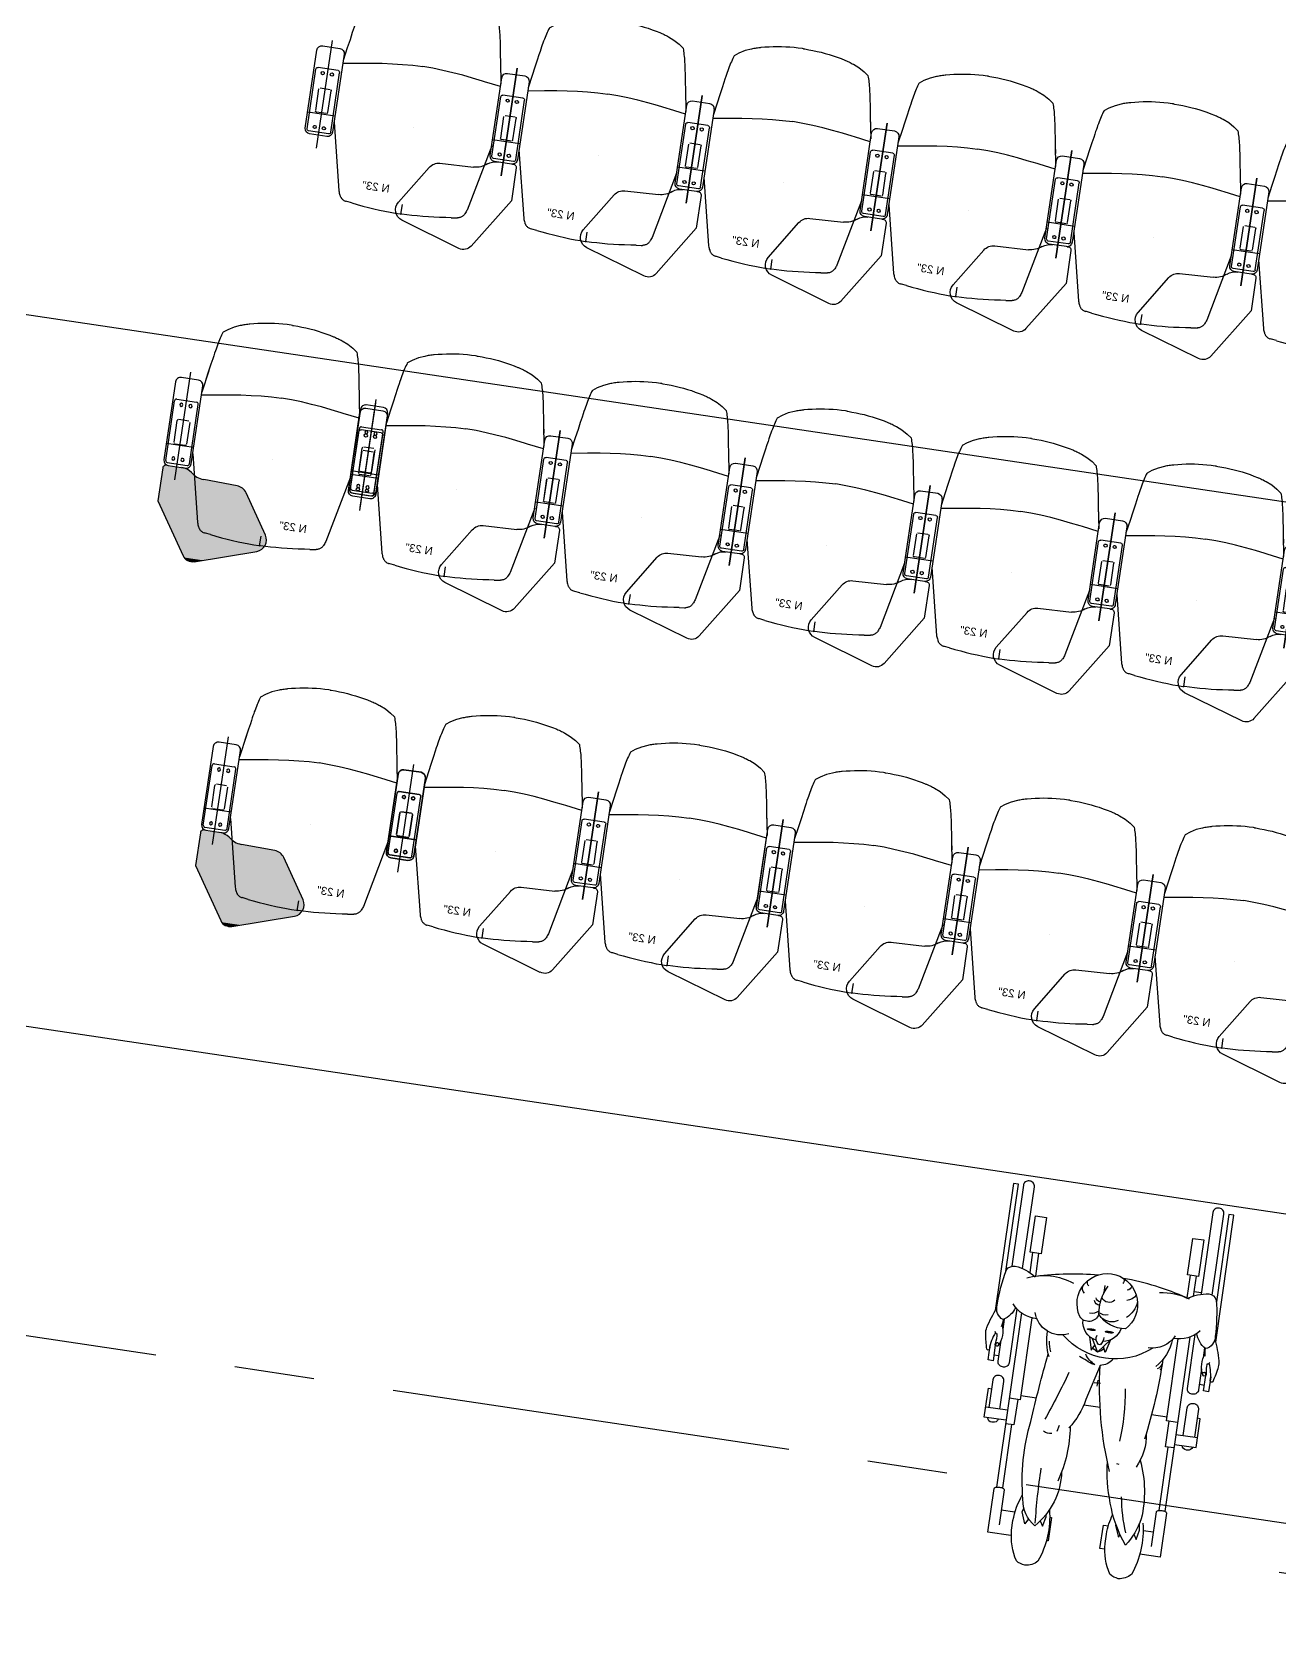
# Model space of a CAD drawing. Header units: millimetres. Extents: x 338 to 506, y 179 to 335.
# Drawn here: x 394.65 to 398.55, y 243.56 to 248.61 of the extents above; entities that cross this region are included whole.
import ezdxf

# ---------------------------------------------------------------- set-up
doc = ezdxf.new("R2010")
doc.units = ezdxf.units.MM
doc.linetypes.add('CENTER', pattern=[2, 1.25, -0.25, 0.25, -0.25])
doc.linetypes.add('DASHED2', pattern=[0.375, 0.25, -0.125])
for name, color, linetype in [('EJES_DE_COLUMNA', 255, 'DASHED2'), ('MUEBLES_FIJOS', 145, 'Continuous'), ('MUROS', 32, 'Continuous'), ('NOVA_PLUS_21__', 6, 'Continuous'), ('NOVA_PLUS_22__', 162, 'Continuous'), ('PISO', 253, 'Continuous'), ('ZAPATA', 5, 'Continuous')]:
    doc.layers.add(name, color=color, linetype=linetype)
doc.styles.get("Standard").update_dxf_attribs({"font": 'ARIALUNI.ttf'})

# ---------------------------------------------------------------- blocks, each defined once
blk = doc.blocks.new('ZAPATA')
at = {"layer": 'ZAPATA', "linetype": 'Continuous'}
for p, q in [((-31.5, 0), (31.5, 0)), ((-37.5, -194), (-37.5, -6)), ((37.5, -194), (37.5, -6)), ((-19.8, -134.2), (-19.8, -65.8)), ((15.8, -61.8), (-15.8, -61.8)), ((19.8, -65.8), (19.8, -134.2)), ((-15.8, -138.2), (15.8, -138.2)), ((-31.5, -200), (31.5, -200))]:
    blk.add_line(p, q, dxfattribs=at)
at = {"layer": 'ZAPATA', "linetype": 'Continuous', "const_width": 0.15, "flags": 128}
for points in [[(-15.8, -61.8), (-17.2, -62), (-18.2, -62.6)], [(18.2, -62.6), (17, -62), (15.8, -61.8)], [(19.2, -63.7), (19.6, -64.5), (19.8, -65.8)], [(-19.2, -136.3), (-19.7, -135.1), (-19.8, -134.2)], [(-18.2, -137.4), (-17, -138), (-15.8, -138.2)], [(19.8, -134.2), (19.6, -135.5), (19.2, -136.3)]]:
    blk.add_lwpolyline(points, dxfattribs=at)
at = {"layer": 'ZAPATA', "linetype": 'Continuous'}
for centre, radius, start, end in [((-31.5, -6), 6, 90, 180), ((31.5, -6), 6, 0, 90), ((-14.5, -15), 5, 1.1673, 358.8327), ((14.5, -15), 5, 181.1673, 178.8327), ((-15.8, -65.8), 4, 147.7923, 180), ((-15.8, -65.8), 4, 125.9209, 147.7923), ((-15.8, -134.2), 4, 212.2077, 234.0791), ((15.8, -134.2), 4, 270, 305.9209), ((15.8, -134.2), 4, 305.9209, 327.8595), ((-31.5, -194), 6, 180, 270), ((-14.5, -185), 5, 1.1673, 358.8327), ((14.5, -185), 5, 181.1673, 178.8327), ((31.5, -194), 6, 270, 0)]:
    blk.add_arc(centre, radius, start, end, dxfattribs=at)
blk = doc.blocks.new('BRAZO_FORMALITE')
at = {"layer": 'NOVA_PLUS_21__', "color": 0}
for p, q in [((0.027, 0.2109), (-0.027, 0.2109)), ((0, 0.2318), (0, -0.1085)), ((-0.0431, 0.1948), (-0.0431, -0.0515)), ((0.0431, -0.0515), (0.0431, 0.1948)), ((0.0431, 0), (-0.0431, 0)), ((-0.027, -0.0675), (0.027, -0.0675))]:
    blk.add_line(p, q, dxfattribs=at)
for centre, start, end in [((-0.027, 0.1948), 90, 180), ((0.027, 0.1948), 0, 90), ((-0.027, -0.0515), 180, 270), ((0.027, -0.0515), 270, 0)]:
    blk.add_arc(centre, 0.016, start, end, dxfattribs=at)
at = {"xscale": 0.0009999999310821, "yscale": 0.0009999999310821, "zscale": 0.0009999999310821}
blk.add_blockref('ZAPATA', (0, 0.1415), dxfattribs=at)
blk = doc.blocks.new('BRAZO_CON_MESA')
at = {"layer": 'NOVA_PLUS_21__', "color": 0}
for p, q in [((0.027, 0.2109), (-0.027, 0.2109)), ((0, -0.1085), (0, 0.2318)), ((-0.0431, 0.1948), (-0.0431, -0.0515)), ((0.0431, -0.0515), (0.0431, 0.1948)), ((0.0431, 0), (-0.0431, 0)), ((-0.027, -0.0675), (0.027, -0.0675))]:
    blk.add_line(p, q, dxfattribs=at)
at = {"layer": 'NOVA_PLUS_21__', "color": 254}
for p, q in [((-0.0431, -0.0775), (-0.0431, -0.1812)), ((0.1949, -0.0983), (0.0891, -0.0946)), ((0.3054, -0.2379), (0.2263, -0.116)), ((-0.0431, -0.1812), (0.0603, -0.3396)), ((0.097, -0.3526), (0.2863, -0.2918))]:
    blk.add_line(p, q, dxfattribs=at)
at = {"layer": 'NOVA_PLUS_21__', "color": 0}
for centre, start, end in [((-0.027, 0.1948), 90, 180), ((0.027, 0.1948), 0, 90), ((-0.027, -0.0515), 180, 270), ((0.027, -0.0515), 270, 0)]:
    blk.add_arc(centre, 0.016, start, end, dxfattribs=at)
at = {"layer": 'NOVA_PLUS_21__', "color": 254}
for centre, radius, start, end in [((-0.0322, -0.0779), 0.0109, 75.3445, 178.2176), ((0.0156, -0.1206), 0.0531, 52.718, 90), ((0.0916, -0.0273), 0.0673, 229.3525, 267.8373), ((0.1935, -0.1373), 0.0391, 33, 88), ((0.2752, -0.2575), 0.036, 288, 33), ((0.0871, -0.3221), 0.032, 213, 288)]:
    blk.add_arc(centre, radius, start, end, dxfattribs=at)
at = {"xscale": 0.0009999999310821, "yscale": 0.0009999999310821, "zscale": 0.0009999999310821}
blk.add_blockref('ZAPATA', (0, 0.1415), dxfattribs=at)
blk = doc.blocks.new('*U15')
at = {"layer": 'NOVA_PLUS_22__', "color": 1}
blk.add_text('N 23"', height=0.025, dxfattribs=at).set_placement((0.0468, 0.0602))
blk = doc.blocks.new('SILLA_NOVA_CON_MESA_23')
at = {"layer": 'NOVA_PLUS_22__', "color": 1}
for p, q in [((-0.1796, 0.6635), (-0.1976, 0.6529)), ((-0.161, 0.6711), (-0.1796, 0.6635)), ((-0.1575, 0.6724), (-0.161, 0.6711)), ((-0.1539, 0.6737), (-0.1575, 0.6724)), ((-0.1502, 0.6749), (-0.1539, 0.6737)), ((-0.1511, 0.6727), (-0.151, 0.6727)), ((-0.1464, 0.6761), (-0.1502, 0.6749)), ((-0.1425, 0.6772), (-0.1464, 0.6761)), ((-0.1385, 0.6783), (-0.1425, 0.6772)), ((-0.1346, 0.6794), (-0.1385, 0.6783)), ((-0.1325, 0.6799), (-0.1346, 0.6794)), ((-0.1203, 0.6828), (-0.1324, 0.6799)), ((-0.1075, 0.6854), (-0.1203, 0.6828)), ((-0.0947, 0.6878), (-0.1075, 0.6854)), ((-0.0818, 0.6899), (-0.0947, 0.6878)), ((-0.0689, 0.6917), (-0.0818, 0.6899)), ((-0.0559, 0.6932), (-0.0689, 0.6917)), ((-0.0429, 0.6943), (-0.0559, 0.6932)), ((-0.0299, 0.6952), (-0.0429, 0.6943)), ((-0.0168, 0.6957), (-0.0299, 0.6952)), ((-0.0038, 0.696), (-0.0168, 0.6957)), ((0, 0.696), (-0.0038, 0.696)), ((0, 0.696), (0.0038, 0.696)), ((0.0038, 0.696), (0.0168, 0.6957)), ((0.0168, 0.6957), (0.0299, 0.6952)), ((0.0299, 0.6952), (0.0429, 0.6943)), ((0.0429, 0.6943), (0.0559, 0.6932)), ((0.0559, 0.6932), (0.0689, 0.6917)), ((0.0689, 0.6917), (0.0818, 0.6899)), ((0.0818, 0.6899), (0.0947, 0.6878)), ((0.0947, 0.6878), (0.1075, 0.6854)), ((0.1075, 0.6854), (0.1203, 0.6828)), ((0.1203, 0.6828), (0.1324, 0.6799)), ((0.1325, 0.6799), (0.1346, 0.6794)), ((0.1346, 0.6794), (0.1385, 0.6783)), ((0.1385, 0.6783), (0.1425, 0.6772)), ((0.1425, 0.6772), (0.1464, 0.6761)), ((0.1464, 0.6761), (0.1502, 0.6749)), ((0.1502, 0.6749), (0.1539, 0.6737)), ((0.1539, 0.6737), (0.1575, 0.6724)), ((0.1575, 0.6724), (0.161, 0.6711)), ((0.161, 0.6711), (0.1796, 0.6635)), ((0.1796, 0.6635), (0.1976, 0.6529)), ((-0.2214, 0.606), (-0.2227, 0.5999)), ((-0.2201, 0.6119), (-0.2214, 0.606)), ((-0.2187, 0.6175), (-0.2201, 0.6119)), ((-0.2173, 0.6229), (-0.2187, 0.6175)), ((-0.2159, 0.628), (-0.2173, 0.6229)), ((-0.2145, 0.633), (-0.2159, 0.628)), ((-0.213, 0.6377), (-0.2145, 0.633)), ((-0.2116, 0.6419), (-0.213, 0.6377)), ((-0.2113, 0.6426), (-0.2116, 0.6419)), ((-0.1976, 0.6529), (-0.2113, 0.6426)), ((0.1976, 0.6529), (0.2113, 0.6426)), ((0.2113, 0.6426), (0.2116, 0.6419)), ((0.2116, 0.6419), (0.213, 0.6377)), ((0.213, 0.6377), (0.2145, 0.633)), ((0.2145, 0.633), (0.2159, 0.628)), ((0.2159, 0.628), (0.2173, 0.6229)), ((0.2173, 0.6229), (0.2187, 0.6175)), ((0.2187, 0.6175), (0.2201, 0.6119)), ((0.2201, 0.6119), (0.2214, 0.606)), ((0.2214, 0.606), (0.2227, 0.5999)), ((-0.2309, 0.5555), (-0.2338, 0.5383)), ((-0.2291, 0.566), (-0.2309, 0.5555)), ((-0.2277, 0.5743), (-0.2291, 0.566)), ((-0.2264, 0.5814), (-0.2277, 0.5743)), ((-0.2252, 0.5877), (-0.2264, 0.5814)), ((-0.224, 0.5935), (-0.2252, 0.5877)), ((-0.2227, 0.5999), (-0.224, 0.5935)), ((0.2227, 0.5999), (0.224, 0.5935)), ((0.224, 0.5935), (0.2252, 0.5877)), ((0.2252, 0.5877), (0.2264, 0.5814)), ((0.2264, 0.5814), (0.2277, 0.5743)), ((0.2277, 0.5743), (0.2291, 0.566)), ((0.2291, 0.566), (0.2309, 0.5555)), ((0.2309, 0.5555), (0.2338, 0.5383)), ((-0.2375, 0.5169), (-0.249, 0.4481)), ((-0.2377, 0.5154), (-0.2422, 0.4885)), ((-0.2338, 0.5383), (-0.2377, 0.5154)), ((0.2338, 0.5383), (0.2377, 0.5154)), ((0.2377, 0.5154), (0.2422, 0.4885)), ((-0.1589, 0.4531), (-0.1272, 0.4572)), ((-0.1272, 0.4572), (-0.0955, 0.4607)), ((-0.0955, 0.4607), (-0.0637, 0.4634)), ((-0.0637, 0.4634), (-0.0319, 0.4652)), ((-0.0319, 0.4652), (0, 0.4658)), ((0.0319, 0.4652), (0, 0.4658)), ((0.0637, 0.4634), (0.0319, 0.4652)), ((0.0955, 0.4607), (0.0637, 0.4634)), ((0.1272, 0.4572), (0.0955, 0.4607)), ((0.1589, 0.4531), (0.1272, 0.4572)), ((0.2422, 0.4885), (0.249, 0.4481)), ((-0.2552, 0.4112), (-0.2552, 0.4112)), ((-0.249, 0.4395), (-0.1974, 0.4474)), ((-0.1974, 0.4474), (-0.1904, 0.4485)), ((-0.1904, 0.4485), (-0.1589, 0.4531)), ((0.1904, 0.4485), (0.1589, 0.4531)), ((0.1974, 0.4474), (0.1904, 0.4485)), ((0.249, 0.4395), (0.1974, 0.4474)), ((-0.249, 0.2529), (-0.2027, 0.0429)), ((0, 0.273), (0, 0.273)), ((0.249, 0.253), (0.2027, 0.0429)), ((-0.2027, 0.0429), (-0.2015, 0.0396)), ((-0.2015, 0.0396), (-0.2003, 0.0365)), ((-0.2003, 0.0365), (-0.1991, 0.0335)), ((-0.1991, 0.0335), (-0.1975, 0.0302)), ((-0.1975, 0.0302), (-0.1965, 0.0283)), ((-0.1965, 0.0283), (-0.1956, 0.0269)), ((-0.1956, 0.0269), (-0.1948, 0.0256)), ((-0.1948, 0.0256), (-0.1938, 0.0243)), ((-0.1938, 0.0243), (-0.1928, 0.023)), ((-0.1928, 0.023), (-0.1916, 0.0218)), ((-0.1916, 0.0218), (-0.1903, 0.0205)), ((-0.1903, 0.0205), (-0.1887, 0.0192)), ((-0.1887, 0.0192), (-0.1869, 0.018)), ((-0.1869, 0.018), (-0.1849, 0.0168)), ((-0.1849, 0.0168), (-0.1827, 0.0158)), ((-0.1827, 0.0158), (-0.1803, 0.015)), ((-0.1803, 0.015), (-0.1778, 0.0144)), ((-0.1778, 0.0144), (-0.1766, 0.0142)), ((-0.1731, 0.0138), (-0.1766, 0.0142)), ((-0.1766, 0.0142), (-0.1766, 0.0142)), ((-0.1569, 0.0116), (-0.1731, 0.0138)), ((-0.1569, 0.0115), (-0.1402, 0.0094)), ((-0.1402, 0.0094), (-0.1212, 0.0072)), ((-0.1212, 0.0072), (-0.1034, 0.0054)), ((-0.1034, 0.0054), (-0.0864, 0.0038)), ((-0.0864, 0.0038), (-0.0683, 0.0024)), ((-0.0683, 0.0024), (-0.051, 0.0014)), ((-0.051, 0.0014), (-0.0343, 0.0006)), ((-0.0343, 0.0006), (-0.0183, 0.0002)), ((-0.0183, 0.0002), (-0.0027, 0)), ((-0.0027, 0), (0, 0)), ((0, 0), (0, 0.0301)), ((0, 0), (0, 0.0301)), ((0.0027, 0), (0, 0)), ((0.0183, 0.0002), (0.0027, 0)), ((0.0343, 0.0006), (0.0183, 0.0002)), ((0.051, 0.0014), (0.0343, 0.0006)), ((0.0683, 0.0024), (0.051, 0.0014)), ((0.0864, 0.0038), (0.0683, 0.0024)), ((0.1034, 0.0054), (0.0864, 0.0038)), ((0.1212, 0.0072), (0.1034, 0.0054)), ((0.1402, 0.0094), (0.1212, 0.0072)), ((0.1569, 0.0115), (0.1402, 0.0094)), ((0.1569, 0.0116), (0.1731, 0.0138)), ((0.1731, 0.0138), (0.1766, 0.0142)), ((0.1778, 0.0144), (0.1766, 0.0142)), ((0.1766, 0.0142), (0.1766, 0.0142)), ((0.1803, 0.015), (0.1778, 0.0144)), ((0.1827, 0.0158), (0.1803, 0.015)), ((0.1849, 0.0168), (0.1827, 0.0158)), ((0.1869, 0.018), (0.1849, 0.0168)), ((0.1887, 0.0192), (0.1869, 0.018)), ((0.1903, 0.0205), (0.1887, 0.0192)), ((0.1916, 0.0218), (0.1903, 0.0205)), ((0.1928, 0.023), (0.1916, 0.0218)), ((0.1938, 0.0243), (0.1928, 0.023)), ((0.1948, 0.0256), (0.1938, 0.0243)), ((0.1956, 0.0269), (0.1948, 0.0256)), ((0.1965, 0.0283), (0.1956, 0.0269)), ((0.1975, 0.0302), (0.1965, 0.0283)), ((0.1991, 0.0335), (0.1975, 0.0302)), ((0.2003, 0.0365), (0.1991, 0.0335)), ((0.2015, 0.0396), (0.2003, 0.0365)), ((0.2027, 0.0429), (0.2015, 0.0396))]:
    blk.add_line(p, q, dxfattribs=at)
for name, p in [('BRAZO_CON_MESA', (-0.2921, 0.273)), ('BRAZO_FORMALITE', (0.2921, 0.273)), ('*U15', (0, 0))]:
    blk.add_blockref(name, p)
blk = doc.blocks.new('*U17')
at = {"layer": 'NOVA_PLUS_22__', "color": 1, "linetype": 'Continuous', "extrusion": (0, 0, -1)}
for points in [[(-0.2595, 0.2027), (-0.3333, 0.2012), (-0.256, 0.2012)], [(-0.2597, 0.2027), (-0.3321, 0.2027), (-0.2595, 0.2027)], [(-0.2595, 0.2027), (-0.3321, 0.2027), (-0.3333, 0.2012)], [(-0.2649, 0.2041), (-0.3321, 0.2027), (-0.2597, 0.2027)], [(-0.2597, 0.2027), (-0.3321, 0.2027), (-0.3321, 0.2027)], [(-0.2679, 0.2048), (-0.3305, 0.2041), (-0.2649, 0.2041)], [(-0.2649, 0.2041), (-0.3305, 0.2041), (-0.3321, 0.2027)], [(-0.2711, 0.2051), (-0.3292, 0.2048), (-0.2679, 0.2048)], [(-0.2679, 0.2048), (-0.3292, 0.2048), (-0.3305, 0.2041)], [(-0.2765, 0.2055), (-0.3288, 0.2051), (-0.2711, 0.2051)], [(-0.2711, 0.2051), (-0.3288, 0.2051), (-0.3292, 0.2048)], [(-0.2765, 0.2055), (-0.3275, 0.2055), (-0.3288, 0.2051)], [(-0.321, 0.2056), (-0.3275, 0.2055), (-0.3191, 0.2055)], [(-0.3216, 0.2057), (-0.3272, 0.2056), (-0.321, 0.2056)], [(-0.321, 0.2056), (-0.3272, 0.2056), (-0.3275, 0.2055)], [(-0.3229, 0.2059), (-0.3269, 0.2057), (-0.3216, 0.2057)], [(-0.3216, 0.2057), (-0.3269, 0.2057), (-0.3272, 0.2056)], [(-0.3249, 0.206), (-0.3254, 0.2059), (-0.3229, 0.2059)], [(-0.3229, 0.2059), (-0.3254, 0.2059), (-0.3269, 0.2057)], [(-0.0658, 0.157), (-0.3352, 0.0918), (-0.0235, 0.0918)], [(-0.0705, 0.1629), (-0.3352, 0.157), (-0.0658, 0.157)], [(-0.0658, 0.157), (-0.3352, 0.157), (-0.3352, 0.0918)], [(-0.0762, 0.1677), (-0.3352, 0.1629), (-0.0705, 0.1629)], [(-0.0705, 0.1629), (-0.3352, 0.1629), (-0.3352, 0.157)], [(-0.0827, 0.1714), (-0.3352, 0.1677), (-0.0762, 0.1677)], [(-0.0762, 0.1677), (-0.3352, 0.1677), (-0.3352, 0.1629)], [(-0.0898, 0.1738), (-0.3352, 0.1714), (-0.0827, 0.1714)], [(-0.0827, 0.1714), (-0.3352, 0.1714), (-0.3352, 0.1677)], [(-0.0972, 0.1748), (-0.3352, 0.1738), (-0.0898, 0.1738)], [(-0.0898, 0.1738), (-0.3352, 0.1738), (-0.3352, 0.1714)], [(-0.203, 0.1785), (-0.3352, 0.1748), (-0.0972, 0.1748)], [(-0.0972, 0.1748), (-0.3352, 0.1748), (-0.3352, 0.1738)], [(-0.2143, 0.1798), (-0.3352, 0.1785), (-0.203, 0.1785)], [(-0.203, 0.1785), (-0.3352, 0.1785), (-0.3352, 0.1748)], [(-0.2251, 0.1831), (-0.3352, 0.1798), (-0.2143, 0.1798)], [(-0.2143, 0.1798), (-0.3352, 0.1798), (-0.3352, 0.1785)], [(-0.2352, 0.188), (-0.3352, 0.1831), (-0.2251, 0.1831)], [(-0.2251, 0.1831), (-0.3352, 0.1831), (-0.3352, 0.1798)], [(-0.2444, 0.1947), (-0.3352, 0.188), (-0.2352, 0.188)], [(-0.2352, 0.188), (-0.3352, 0.188), (-0.3352, 0.1831)], [(-0.2457, 0.1955), (-0.3352, 0.1947), (-0.2444, 0.1947)], [(-0.2444, 0.1947), (-0.3352, 0.1947), (-0.3352, 0.188)], [(-0.2488, 0.1975), (-0.3352, 0.1955), (-0.2457, 0.1955)], [(-0.2457, 0.1955), (-0.3352, 0.1955), (-0.3352, 0.1947)], [(-0.2516, 0.1993), (-0.3349, 0.1975), (-0.2488, 0.1975)], [(-0.2488, 0.1975), (-0.3349, 0.1975), (-0.3352, 0.1955)], [(-0.2519, 0.1994), (-0.3343, 0.1993), (-0.2516, 0.1993)], [(-0.2516, 0.1993), (-0.3343, 0.1993), (-0.3349, 0.1975)], [(-0.256, 0.2012), (-0.3343, 0.1994), (-0.2519, 0.1994)], [(-0.2519, 0.1994), (-0.3343, 0.1994), (-0.3343, 0.1993)], [(-0.256, 0.2012), (-0.3333, 0.2012), (-0.3343, 0.1994)], [(-0.0235, 0.0918), (-0.2982, 0.0351), (0.0133, 0.0351)], [(-0.0235, 0.0918), (-0.3352, 0.0918), (-0.2982, 0.0351)], [(0.0183, 0.023), (-0.286, 0.0164), (0.0191, 0.0164)], [(0.0191, 0.0164), (-0.2817, 0.0099), (0.0187, 0.0099)], [(0.0191, 0.0164), (-0.286, 0.0164), (-0.2817, 0.0099)], [(0.0187, 0.0099), (-0.2775, 0.0035), (0.017, 0.0035)], [(0.0187, 0.0099), (-0.2817, 0.0099), (-0.2775, 0.0035)], [(0.0164, 0.0293), (-0.2903, 0.023), (0.0183, 0.023)], [(0.0183, 0.023), (-0.2903, 0.023), (-0.286, 0.0164)], [(0.017, 0.0035), (-0.2736, -0.0025), (0.0143, -0.0025)], [(0.017, 0.0035), (-0.2775, 0.0035), (-0.2736, -0.0025)], [(0.0133, 0.0351), (-0.2944, 0.0293), (0.0164, 0.0293)], [(0.0164, 0.0293), (-0.2944, 0.0293), (-0.2903, 0.023)], [(0.0133, 0.0351), (-0.2982, 0.0351), (-0.2944, 0.0293)], [(0.0143, -0.0025), (-0.2701, -0.0079), (0.0105, -0.0079)], [(0.0143, -0.0025), (-0.2736, -0.0025), (-0.2701, -0.0079)], [(0.0105, -0.0079), (-0.2671, -0.0125), (0.0058, -0.0125)], [(0.0105, -0.0079), (-0.2701, -0.0079), (-0.2671, -0.0125)], [(0.0058, -0.0125), (-0.2647, -0.0162), (0.0003, -0.0162)], [(0.0058, -0.0125), (-0.2671, -0.0125), (-0.2647, -0.0162)], [(0.0003, -0.0162), (-0.263, -0.0188), (-0.0058, -0.0188)], [(0.0003, -0.0162), (-0.2647, -0.0162), (-0.263, -0.0188)], [(-0.0058, -0.0188), (-0.2318, -0.0667), (-0.1549, -0.0667)], [(-0.0058, -0.0188), (-0.263, -0.0188), (-0.2318, -0.0667)], [(-0.1549, -0.0667), (-0.2281, -0.0713), (-0.1693, -0.0713)], [(-0.1549, -0.0667), (-0.2318, -0.0667), (-0.2281, -0.0713)], [(-0.1693, -0.0713), (-0.2236, -0.0752), (-0.1814, -0.0752)], [(-0.1693, -0.0713), (-0.2281, -0.0713), (-0.2236, -0.0752)], [(-0.1814, -0.0752), (-0.2185, -0.0782), (-0.1907, -0.0782)], [(-0.1814, -0.0752), (-0.2236, -0.0752), (-0.2185, -0.0782)], [(-0.1907, -0.0782), (-0.2143, -0.0796), (-0.1953, -0.0796)], [(-0.1907, -0.0782), (-0.2185, -0.0782), (-0.2143, -0.0796)], [(-0.1953, -0.0796), (-0.2129, -0.0802), (-0.1976, -0.0802)], [(-0.1953, -0.0796), (-0.2143, -0.0796), (-0.2129, -0.0802)], [(-0.1976, -0.0802), (-0.2081, -0.0809), (-0.2011, -0.0809)], [(-0.1976, -0.0802), (-0.2129, -0.0802), (-0.2081, -0.0809)], [(-0.2011, -0.0809), (-0.2081, -0.0809), (-0.207, -0.0811)]]:
    blk.add_solid(points, dxfattribs=at)
blk = doc.blocks.new('*U18')
at = {"layer": 'NOVA_PLUS_22__', "color": 1}
blk.add_text('N 23"', height=0.025, dxfattribs=at).set_placement((-0.138, 0.0602))
blk = doc.blocks.new('SILLA_NOVA_CON_MESA_23_IZQ')
at = {"layer": 'NOVA_PLUS_22__', "color": 1}
for p, q in [((-0.1796, 0.6635), (-0.1976, 0.6529)), ((-0.161, 0.6711), (-0.1796, 0.6635)), ((-0.1575, 0.6724), (-0.161, 0.6711)), ((-0.1539, 0.6737), (-0.1575, 0.6724)), ((-0.1502, 0.6749), (-0.1539, 0.6737)), ((-0.1464, 0.6761), (-0.1502, 0.6749)), ((-0.1425, 0.6772), (-0.1464, 0.6761)), ((-0.1385, 0.6783), (-0.1425, 0.6772)), ((-0.1346, 0.6794), (-0.1385, 0.6783)), ((-0.1325, 0.6799), (-0.1346, 0.6794)), ((-0.1203, 0.6828), (-0.1324, 0.6799)), ((-0.1075, 0.6854), (-0.1203, 0.6828)), ((-0.0947, 0.6878), (-0.1075, 0.6854)), ((-0.0818, 0.6899), (-0.0947, 0.6878)), ((-0.0689, 0.6917), (-0.0818, 0.6899)), ((-0.0559, 0.6932), (-0.0689, 0.6917)), ((-0.0429, 0.6943), (-0.0559, 0.6932)), ((-0.0299, 0.6952), (-0.0429, 0.6943)), ((-0.0168, 0.6957), (-0.0299, 0.6952)), ((-0.0038, 0.696), (-0.0168, 0.6957)), ((0, 0.696), (-0.0038, 0.696)), ((0, 0.696), (0.0038, 0.696)), ((0.0038, 0.696), (0.0168, 0.6957)), ((0.0168, 0.6957), (0.0299, 0.6952)), ((0.0299, 0.6952), (0.0429, 0.6943)), ((0.0429, 0.6943), (0.0559, 0.6932)), ((0.0559, 0.6932), (0.0689, 0.6917)), ((0.0689, 0.6917), (0.0818, 0.6899)), ((0.0818, 0.6899), (0.0947, 0.6878)), ((0.0947, 0.6878), (0.1075, 0.6854)), ((0.1075, 0.6854), (0.1203, 0.6828)), ((0.1203, 0.6828), (0.1324, 0.6799)), ((0.1325, 0.6799), (0.1346, 0.6794)), ((0.1346, 0.6794), (0.1385, 0.6783)), ((0.1385, 0.6783), (0.1425, 0.6772)), ((0.1425, 0.6772), (0.1464, 0.6761)), ((0.1464, 0.6761), (0.1502, 0.6749)), ((0.1502, 0.6749), (0.1539, 0.6737)), ((0.1511, 0.6727), (0.151, 0.6727)), ((0.1539, 0.6737), (0.1575, 0.6724)), ((0.1575, 0.6724), (0.161, 0.6711)), ((0.161, 0.6711), (0.1796, 0.6635)), ((0.1796, 0.6635), (0.1976, 0.6529)), ((-0.2214, 0.606), (-0.2227, 0.5999)), ((-0.2201, 0.6119), (-0.2214, 0.606)), ((-0.2187, 0.6175), (-0.2201, 0.6119)), ((-0.2173, 0.6229), (-0.2187, 0.6175)), ((-0.2159, 0.628), (-0.2173, 0.6229)), ((-0.2145, 0.633), (-0.2159, 0.628)), ((-0.213, 0.6377), (-0.2145, 0.633)), ((-0.2116, 0.6419), (-0.213, 0.6377)), ((-0.2113, 0.6426), (-0.2116, 0.6419)), ((-0.1976, 0.6529), (-0.2113, 0.6426)), ((0.1976, 0.6529), (0.2113, 0.6426)), ((0.2113, 0.6426), (0.2116, 0.6419)), ((0.2116, 0.6419), (0.213, 0.6377)), ((0.213, 0.6377), (0.2145, 0.633)), ((0.2145, 0.633), (0.2159, 0.628)), ((0.2159, 0.628), (0.2173, 0.6229)), ((0.2173, 0.6229), (0.2187, 0.6175)), ((0.2187, 0.6175), (0.2201, 0.6119)), ((0.2201, 0.6119), (0.2214, 0.606)), ((0.2214, 0.606), (0.2227, 0.5999)), ((-0.2309, 0.5555), (-0.2338, 0.5383)), ((-0.2291, 0.566), (-0.2309, 0.5555)), ((-0.2277, 0.5743), (-0.2291, 0.566)), ((-0.2264, 0.5814), (-0.2277, 0.5743)), ((-0.2252, 0.5877), (-0.2264, 0.5814)), ((-0.224, 0.5935), (-0.2252, 0.5877)), ((-0.2227, 0.5999), (-0.224, 0.5935)), ((0.2227, 0.5999), (0.224, 0.5935)), ((0.224, 0.5935), (0.2252, 0.5877)), ((0.2252, 0.5877), (0.2264, 0.5814)), ((0.2264, 0.5814), (0.2277, 0.5743)), ((0.2277, 0.5743), (0.2291, 0.566)), ((0.2291, 0.566), (0.2309, 0.5555)), ((0.2309, 0.5555), (0.2338, 0.5383)), ((-0.2377, 0.5154), (-0.2422, 0.4885)), ((-0.2338, 0.5383), (-0.2377, 0.5154)), ((0.2338, 0.5383), (0.2377, 0.5154)), ((0.2375, 0.5169), (0.249, 0.4481)), ((0.2377, 0.5154), (0.2422, 0.4885)), ((-0.2422, 0.4885), (-0.249, 0.4481)), ((-0.1589, 0.4531), (-0.1272, 0.4572)), ((-0.1272, 0.4572), (-0.0955, 0.4607)), ((-0.0955, 0.4607), (-0.0637, 0.4634)), ((-0.0637, 0.4634), (-0.0319, 0.4652)), ((-0.0319, 0.4652), (0, 0.4658)), ((0.0319, 0.4652), (0, 0.4658)), ((0.0637, 0.4634), (0.0319, 0.4652)), ((0.0955, 0.4607), (0.0637, 0.4634)), ((0.1272, 0.4572), (0.0955, 0.4607)), ((0.1589, 0.4531), (0.1272, 0.4572)), ((-0.249, 0.4395), (-0.1974, 0.4474)), ((-0.1974, 0.4474), (-0.1904, 0.4485)), ((-0.1904, 0.4485), (-0.1589, 0.4531)), ((0.1904, 0.4485), (0.1589, 0.4531)), ((0.1974, 0.4474), (0.1904, 0.4485)), ((0.249, 0.4395), (0.1974, 0.4474)), ((0.2552, 0.4112), (0.2552, 0.4112)), ((-0.249, 0.253), (-0.2027, 0.0429)), ((0, 0.273), (0, 0.273)), ((0.249, 0.2529), (0.2027, 0.0429)), ((-0.2027, 0.0429), (-0.2015, 0.0396)), ((-0.2015, 0.0396), (-0.2003, 0.0365)), ((-0.2003, 0.0365), (-0.1991, 0.0335)), ((-0.1991, 0.0335), (-0.1975, 0.0302)), ((-0.1975, 0.0302), (-0.1965, 0.0283)), ((-0.1965, 0.0283), (-0.1956, 0.0269)), ((-0.1956, 0.0269), (-0.1948, 0.0256)), ((-0.1948, 0.0256), (-0.1938, 0.0243)), ((-0.1938, 0.0243), (-0.1928, 0.023)), ((-0.1928, 0.023), (-0.1916, 0.0218)), ((-0.1916, 0.0218), (-0.1903, 0.0205)), ((-0.1903, 0.0205), (-0.1887, 0.0192)), ((-0.1887, 0.0192), (-0.1869, 0.018)), ((-0.1869, 0.018), (-0.1849, 0.0168)), ((-0.1849, 0.0168), (-0.1827, 0.0158)), ((-0.1827, 0.0158), (-0.1803, 0.015)), ((-0.1803, 0.015), (-0.1778, 0.0144)), ((-0.1778, 0.0144), (-0.1766, 0.0142)), ((-0.1731, 0.0138), (-0.1766, 0.0142)), ((-0.1766, 0.0142), (-0.1766, 0.0142)), ((-0.1569, 0.0116), (-0.1731, 0.0138)), ((-0.1569, 0.0115), (-0.1402, 0.0094)), ((-0.1402, 0.0094), (-0.1212, 0.0072)), ((-0.1212, 0.0072), (-0.1034, 0.0054)), ((-0.1034, 0.0054), (-0.0864, 0.0038)), ((-0.0864, 0.0038), (-0.0683, 0.0024)), ((-0.0683, 0.0024), (-0.051, 0.0014)), ((-0.051, 0.0014), (-0.0343, 0.0006)), ((-0.0343, 0.0006), (-0.0183, 0.0002)), ((-0.0183, 0.0002), (-0.0027, 0)), ((0, 0), (0, 0.0301)), ((0, 0), (0, 0.0301)), ((0.0183, 0.0002), (0.0027, 0)), ((0.0343, 0.0006), (0.0183, 0.0002)), ((0.051, 0.0014), (0.0343, 0.0006)), ((0.0683, 0.0024), (0.051, 0.0014)), ((0.0864, 0.0038), (0.0683, 0.0024)), ((0.1034, 0.0054), (0.0864, 0.0038)), ((0.1212, 0.0072), (0.1034, 0.0054)), ((0.1402, 0.0094), (0.1212, 0.0072)), ((0.1569, 0.0115), (0.1402, 0.0094)), ((0.1569, 0.0116), (0.1731, 0.0138)), ((0.1731, 0.0138), (0.1766, 0.0142)), ((0.1778, 0.0144), (0.1766, 0.0142)), ((0.1766, 0.0142), (0.1766, 0.0142)), ((0.1803, 0.015), (0.1778, 0.0144)), ((0.1827, 0.0158), (0.1803, 0.015)), ((0.1849, 0.0168), (0.1827, 0.0158)), ((0.1869, 0.018), (0.1849, 0.0168)), ((0.1887, 0.0192), (0.1869, 0.018)), ((0.1903, 0.0205), (0.1887, 0.0192)), ((0.1916, 0.0218), (0.1903, 0.0205)), ((0.1928, 0.023), (0.1916, 0.0218)), ((0.1938, 0.0243), (0.1928, 0.023)), ((0.1948, 0.0256), (0.1938, 0.0243)), ((0.1956, 0.0269), (0.1948, 0.0256)), ((0.1965, 0.0283), (0.1956, 0.0269)), ((0.1975, 0.0302), (0.1965, 0.0283)), ((0.1991, 0.0335), (0.1975, 0.0302)), ((0.2003, 0.0365), (0.1991, 0.0335)), ((0.2015, 0.0396), (0.2003, 0.0365)), ((0.2027, 0.0429), (0.2015, 0.0396)), ((-0.0027, 0), (0, 0)), ((0.0027, 0), (0, 0))]:
    blk.add_line(p, q, dxfattribs=at)
at = {"extrusion": (0, 0, -1), "zscale": -1}
for name, p in [('BRAZO_FORMALITE', (0.2921, 0.273)), ('BRAZO_CON_MESA', (-0.2921, 0.273))]:
    blk.add_blockref(name, p, dxfattribs=at)
blk.add_blockref('*U18', (0, 0))
at = {"layer": 'NOVA_PLUS_22__', "color": 1, "linetype": 'Continuous'}
blk.add_blockref('*U17', (0, 0), dxfattribs=at)
blk = doc.blocks.new('SALON_MULTIPLE')
at = {"layer": 'MUEBLES_FIJOS'}
for points in [[(2955.56751, 1977.68323, 0.1092385), (2955.51389, 1977.69441, -0.8488725), (2955.51231, 1977.70219, -0.0361479), (2955.56052, 1977.71318, -0.0996157), (2955.57935, 1977.7123, -0.0353053), (2955.64486, 1977.69088)], [(2955.3012, 1977.63473, -0.3455008), (2955.28907, 1977.65004), (2955.28905, 1977.6532, -0.3455008), (2955.30103, 1977.66863)], [(2955.33285, 1977.63443), (2955.42072, 1977.63488, 0.4142136), (2955.43646, 1977.65078), (2955.43644, 1977.65394, 0.4142136), (2955.42054, 1977.66969), (2955.33267, 1977.66924)], [(2955.65094, 1977.62813), (2955.48071, 1977.62727, -0.4142136), (2955.46481, 1977.64301), (2955.46479, 1977.64618, -0.4142136), (2955.48053, 1977.66208), (2955.54718, 1977.66241)], [(2955.59527, 1977.66672, -0.2041922), (2955.52886, 1977.66835, -1.0275992), (2955.5344, 1977.67807, 0.0604349), (2955.5657, 1977.67732)], [(2955.52809, 1977.67773), (2955.53654, 1977.67532, -0.4253991), (2955.53783, 1977.67289), (2955.53664, 1977.66926, -0.4090412), (2955.53427, 1977.66802), (2955.52674, 1977.67034)], [(2955.56232, 1977.67703, -0.1564428), (2955.57053, 1977.68513)], [(2955.61175, 1977.66536, -0.0433255), (2955.58772, 1977.66801)], [(2955.65493, 1977.63264, -0.1897749), (2955.61146, 1977.66584, -0.3573518), (2955.65298, 1977.69054, -0.0501071), (2955.76647, 1977.67822, -0.2912414), (2955.78236, 1977.65261, -0.1187924), (2955.75864, 1977.58678)], [(2955.77776, 1977.62877), (2956.03615, 1977.63007, 0.4142136), (2956.05189, 1977.64598), (2956.05188, 1977.64914, 0.4142136), (2956.03598, 1977.66488), (2955.78026, 1977.66359)], [(2954.94736, 1977.54246), (2954.947, 1977.61477), (2955.08554, 1977.61546, -0.2064848), (2955.0875, 1977.61463, -0.0962369), (2955.08989, 1977.6109, -0.053065), (2955.09119, 1977.60623, -0.0401408), (2955.09174, 1977.59984, -0.0401408), (2955.09126, 1977.59345, -0.053065), (2955.09, 1977.58877, -0.0962369), (2955.08765, 1977.58501, -0.2064848), (2955.0857, 1977.58416), (2954.97543, 1977.5836)], [(2955.62932, 1977.5618, -0.2440908), (2955.66466, 1977.64162)], [(2955.75094, 1977.61211, -0.1975266), (2955.75626, 1977.46532)], [(2955.59749, 1977.45642, -0.4561483), (2955.6476, 1977.57)], [(2955.76083, 1977.58438, -0.0551949), (2955.79322, 1977.39205)], [(2955.04479, 1977.43497, -0.1459154), (2954.88066, 1977.44677, -0.1760945), (2954.86208, 1977.48538, -0.1205418), (2954.87173, 1977.51358, -0.1272698), (2954.96436, 1977.54254), (2954.9946, 1977.54269, -0.0893523), (2955.0793, 1977.52486)], [(2955.16751, 1977.41476, -0.2191737), (2954.98871, 1977.4729, -0.2352114), (2955.06518, 1977.5216, -0.0957257), (2955.30931, 1977.53308, -0.0149592), (2955.52659, 1977.51026)], [(2955.51746, 1977.50623, -0.1180499), (2955.59592, 1977.52295)], [(2955.53394, 1977.5039, -0.0484111), (2955.56589, 1977.51293)], [(2954.99688, 1977.47249, -0.0221552), (2955.16916, 1977.47965)], [(2955.28197, 1977.46272, -0.2252346), (2955.285, 1977.48911)], [(2955.47789, 1977.43781, -0.0151424), (2955.32249, 1977.49067)], [(2955.59198, 1977.18982, -0.3727158), (2955.59158, 1977.47374)], [(2955.3118, 1977.40929, -0.1061466), (2955.13742, 1977.42242)], [(2955.53853, 1977.30791, -0.2019616), (2955.51424, 1977.34463), (2955.402, 1977.37303, -0.1047663), (2955.30725, 1977.41234)], [(2955.51377, 1977.36501, -0.0190969), (2955.53275, 1977.41281)], [(2955.59022, 1977.36852, -0.3605025), (2955.64747, 1977.41836)], [(2955.73021, 1977.4264, -0.3561566), (2955.75375, 1977.43383)], [(2955.75529, 1977.41616, -0.3853378), (2955.77082, 1977.42177)], [(2955.51415, 1977.36126, -0.1549591), (2955.54233, 1977.39399)], [(2955.59411, 1977.382), (2955.55425, 1977.35888, -0.0847635), (2955.56528, 1977.37546)], [(2955.56778, 1977.34012, -0.0986841), (2955.55425, 1977.35888), (2955.59802, 1977.32466)], [(2955.58024, 1977.35231, -0.3570876), (2955.57826, 1977.359, -0.3642019), (2955.60629, 1977.3681)], [(2955.6611, 1977.3092, -0.2665059), (2955.66049, 1977.36059)], [(2955.68296, 1977.37343, -0.2867187), (2955.67083, 1977.40167)], [(2955.67174, 1977.3722, -0.1634572), (2955.76299, 1977.35597)], [(2955.674, 1977.34325, -0.2045823), (2955.67659, 1977.37284)], [(2955.69973, 1977.37358, -0.3622154), (2955.71197, 1977.39177)], [(2955.71152, 1977.37263, -0.3811847), (2955.72169, 1977.38852)], [(2955.72295, 1977.32913, -0.5267064), (2955.72472, 1977.37034)], [(2955.76349, 1977.36717, -0.0136629), (2955.7348, 1977.36772)], [(2955.19068, 1977.26658, -0.0744688), (2955.51424, 1977.34463)], [(2955.60231, 1977.34661, -0.2066652), (2955.57969, 1977.35274)], [(2955.63783, 1977.29698, -0.3226626), (2955.58999, 1977.34744)], [(2955.83443, 1977.1085), (2955.76323, 1977.10814, 0.0585717), (2955.79415, 1977.31271)], [(2955.79357, 1977.31241, -0.3748966), (2955.77796, 1977.3125)], [(2955.23994, 1977.17722, -0.1243403), (2955.05876, 1977.14711, -0.0992706), (2954.97065, 1977.18361, -0.0898667), (2955.0937, 1977.25009, -0.0625167), (2955.22062, 1977.27823)], [(2955.72685, 1977.25853, -0.1870286), (2955.67415, 1977.2856)], [(2955.74762, 1977.26519, -0.1819709), (2955.72697, 1977.29179)], [(2955.77408, 1977.28376, -0.3222248), (2955.75906, 1977.29578)], [(2955.04628, 1977.14, -0.1459154), (2954.88215, 1977.1518, -0.1760945), (2954.86357, 1977.19041, -0.1205418), (2954.87322, 1977.21861, -0.1272698), (2954.96585, 1977.24757), (2954.99609, 1977.24772, -0.0665099), (2955.0599, 1977.23729)], [(2955.00847, 1977.18827, -0.0535698), (2955.11789, 1977.21803)], [(2955.45311, 1977.25703, -0.0578106), (2955.28909, 1977.24954)], [(2955.32517, 1977.17086, -0.1667694), (2955.21679, 1977.18715)], [(2955.5615, 1977.15352, -0.0383003), (2955.30681, 1977.17363)], [(2955.5357, 1977.15374, -0.1692143), (2955.52816, 1977.15839)], [(2955.54748, 1977.15366, -0.204778), (2955.52982, 1977.16704)], [(2955.6283, 1977.13297, -0.1695921), (2955.53624, 1977.17212)], [(2955.64011, 1977.12655, -0.3074813), (2955.59117, 1977.20488)], [(2955.76685, 1977.19531, -0.1251674), (2955.76065, 1977.1003)], [(2954.97786, 1977.10257), (2955.08813, 1977.10313, -0.2064848), (2955.09009, 1977.1023, -0.0962369), (2955.09248, 1977.09857, -0.053065), (2955.09378, 1977.09389, -0.0401408), (2955.09432, 1977.08751, -0.0401408), (2955.09384, 1977.08112, -0.053065), (2955.09259, 1977.07643, -0.0962369), (2955.09024, 1977.07268, -0.2064848), (2955.08829, 1977.07182), (2954.94974, 1977.07113), (2954.94942, 1977.13527)], [(2955.76106, 1977.1073, -0.1187924), (2955.78545, 1977.04171, -0.2912414), (2955.76982, 1977.01595, -0.0501071), (2955.65646, 1977.00249, -0.3573518), (2955.61468, 1977.02676, -0.1897749), (2955.65782, 1977.06039)], [(2955.66764, 1977.05152, -0.2440908), (2955.63149, 1977.13098)], [(2955.33577, 1977.05535), (2955.42364, 1977.0558, -0.4142136), (2955.43954, 1977.04005), (2955.43956, 1977.03689, -0.4142136), (2955.42382, 1977.02099), (2955.33595, 1977.02054)], [(2955.55037, 1977.02954), (2955.48373, 1977.0292, -0.4142136), (2955.46783, 1977.04494), (2955.46781, 1977.04811, -0.4142136), (2955.48355, 1977.06401), (2955.65378, 1977.06487)], [(2955.78345, 1977.03071), (2956.03917, 1977.03201, 0.4142136), (2956.05491, 1977.04791), (2956.0549, 1977.05107, 0.4142136), (2956.03899, 1977.06681), (2955.7806, 1977.06551)], [(2955.3043, 1977.02084, -0.3455008), (2955.29217, 1977.03615), (2955.29215, 1977.03931, -0.3455008), (2955.30413, 1977.05474)], [(2955.64833, 1977.00206, -0.0353053), (2955.58305, 1976.97998, -0.0996157), (2955.56423, 1976.97891, -0.0361479), (2955.5159, 1976.98941, -0.8488725), (2955.51741, 1976.99721, 0.1092385), (2955.57091, 1977.00893)], [(2955.56905, 1977.01482, 0.0604349), (2955.53775, 1977.01375, -1.0275992), (2955.53211, 1977.02341, -0.2041922), (2955.5985, 1977.02572)], [(2955.53002, 1977.02141), (2955.53752, 1977.0238, -0.4090412), (2955.53991, 1977.02259), (2955.54113, 1977.01897, -0.4253991), (2955.53987, 1977.01652), (2955.53144, 1977.01403)], [(2955.57395, 1977.00706, -0.1564428), (2955.56566, 1977.01507)], [(2955.59097, 1977.02435, -0.0433255), (2955.61497, 1977.02724)]]:
    blk.add_lwpolyline(points, format="xyb", dxfattribs=at)
for points in [[(2955.30132, 1977.61054), (2955.30098, 1977.67903), (2955.3921, 1977.67949), (2955.39215, 1977.66954)], [(2955.33297, 1977.6107), (2955.33262, 1977.67919)], [(2955.52871, 1977.67814), (2955.47967, 1977.6779), (2955.47959, 1977.69372), (2955.52628, 1977.69395)], [(2955.49735, 1977.66216), (2955.49727, 1977.67798)], [(2955.61343, 1977.66275), (2955.58161, 1977.66259)], [(2955.76113, 1977.67932), (2956.03668, 1977.68071), (2956.0366, 1977.69653), (2955.63569, 1977.69451)], [(2955.64028, 1977.61225), (2955.0904, 1977.60948)], [(2955.37129, 1977.584), (2955.29058, 1977.58359), (2955.29045, 1977.61049)], [(2955.62964, 1977.57739), (2955.37133, 1977.57609), (2955.37116, 1977.61089)], [(2955.02118, 1977.54046), (2955.02096, 1977.58383)], [(2955.29054, 1977.5915), (2955.09059, 1977.59049)], [(2955.38351, 1977.52676), (2955.38326, 1977.57615)], [(2955.83202, 1977.58632), (2955.76061, 1977.58596)], [(2955.83192, 1977.60531), (2955.76888, 1977.60499)], [(2955.00678, 1977.49511), (2954.99021, 1977.50424), (2955.0254, 1977.51862), (2955.0383, 1977.51498)], [(2955.02174, 1977.42955), (2955.02176, 1977.42527), (2954.94796, 1977.4249), (2954.94794, 1977.42917)], [(2955.0064, 1977.45816), (2954.9914, 1977.44876), (2955.02185, 1977.44207), (2955.02917, 1977.44316)], [(2955.30958, 1977.44388), (2955.29057, 1977.44816)], [(2955.38452, 1977.3255), (2955.38426, 1977.37702)], [(2955.59867, 1977.39073), (2955.55764, 1977.37964), (2955.57431, 1977.37052)], [(2955.46794, 1977.34557), (2955.44826, 1977.34547)], [(2955.45815, 1977.33568), (2955.45805, 1977.35536)], [(2955.5981, 1977.3246), (2955.55663, 1977.33477), (2955.57426, 1977.34323)], [(2954.94886, 1977.24597), (2954.94878, 1977.26099), (2955.02258, 1977.26136), (2955.02266, 1977.24549)], [(2955.02994, 1977.22279), (2955.02689, 1977.22365), (2954.9917, 1977.20927), (2954.9998, 1977.20481)], [(2955.21863, 1977.24892), (2955.21751, 1977.24138)], [(2955.00789, 1977.16319), (2954.99289, 1977.15379), (2955.02334, 1977.1471), (2955.04483, 1977.15028)], [(2955.38559, 1977.11415), (2955.38534, 1977.16323)], [(2955.02338, 1977.1028), (2955.02322, 1977.13586)], [(2955.29313, 1977.07887), (2955.29299, 1977.10577), (2955.37371, 1977.10618)], [(2955.37384, 1977.07928), (2955.37367, 1977.11409), (2955.63197, 1977.11539)], [(2955.29303, 1977.09786), (2955.09308, 1977.09685)], [(2955.64297, 1977.08064), (2955.09309, 1977.07786)], [(2955.30401, 1977.07893), (2955.30435, 1977.01044), (2955.39548, 1977.0109), (2955.39543, 1977.02084)], [(2955.33565, 1977.07909), (2955.336, 1977.0106)], [(2955.83453, 1977.08952), (2955.77149, 1977.0892)], [(2955.78618, 1977.08927), (2955.7863, 1977.06554)], [(2955.5298, 1976.99779), (2955.4831, 1976.99755), (2955.48302, 1977.01338), (2955.53207, 1977.01362)], [(2955.50063, 1977.01346), (2955.50055, 1977.02929)], [(2955.61662, 1977.02987), (2955.58481, 1977.02971)], [(2955.63921, 1976.99834), (2956.04012, 1977.00037), (2956.04004, 1977.01619), (2955.76449, 1977.0148)], [(2954.95665, 1976.62404), (2954.95629, 1976.69635)]]:
    blk.add_lwpolyline(points, dxfattribs=at)
for points in [[(2955.83188, 1977.61322), (2955.94699, 1977.6138), (2955.94716, 1977.57899), (2955.83206, 1977.57841)], [(2955.83457, 1977.0816), (2955.83439, 1977.11641), (2955.94949, 1977.11699), (2955.94967, 1977.08219)]]:
    blk.add_lwpolyline(points, close=True, dxfattribs=at)
for points in [[(2955.8016, 1977.3382, -0.6134563), (2955.63881, 1977.28347, -0.2531011), (2955.67174, 1977.3722, -0.6297947), (2955.65604, 1977.42987, -0.6461909)], [(2955.62098, 1977.40089, -0.3014658), (2955.62156, 1977.40051, -0.0566647), (2955.62252, 1977.3973, -0.0252165), (2955.62298, 1977.3937, -0.0180847), (2955.62319, 1977.38863, -0.0180847), (2955.62303, 1977.38357, -0.0252165), (2955.62261, 1977.37996, -0.0566647), (2955.62168, 1977.37674, -0.3014658), (2955.62111, 1977.37636, -0.3014658), (2955.62054, 1977.37674, -0.0566647), (2955.61957, 1977.37994, -0.0252165), (2955.61911, 1977.38355, -0.0180847), (2955.6189, 1977.38861, -0.0180847), (2955.61906, 1977.39368, -0.0252165), (2955.61948, 1977.39729, -0.0566647), (2955.62042, 1977.40051, -0.3014658)], [(2955.61919, 1977.33185, -0.0180847), (2955.61934, 1977.33692, -0.0252165), (2955.61977, 1977.34053, -0.0566647), (2955.6207, 1977.34374, -0.3014658), (2955.62127, 1977.34413, -0.3014658), (2955.62184, 1977.34375, -0.0566647), (2955.62281, 1977.34054, -0.0252165), (2955.62327, 1977.33694, -0.0180847), (2955.62348, 1977.33187, -0.0180847), (2955.62332, 1977.32681, -0.0252165), (2955.62289, 1977.3232, -0.0566647), (2955.62196, 1977.31998, -0.3014658), (2955.62139, 1977.3196, -0.3014658), (2955.62082, 1977.31997, -0.0566647), (2955.61986, 1977.32318, -0.0252165), (2955.6194, 1977.32679, -0.0180847)]]:
    blk.add_lwpolyline(points, format="xyb", close=True, dxfattribs=at)
at = {"layer": 'PISO'}
for p, q in [((2956.06736, 1972.97534), (2956.06736, 1981.73534)), ((2958.26736, 1972.97534), (2958.26736, 1981.73534))]:
    blk.add_line(p, q, dxfattribs=at)
at = {"xscale": -1.000002162051302, "yscale": 1.000002162051302, "zscale": 1.000002162051302, "rotation": 270}
for name, p in [('SILLA_NOVA_CON_MESA_23_IZQ', (2957.66096, 1980.31998)), ('SILLA_NOVA_CON_MESA_23_IZQ', (2956.55101, 1980.03574)), ('SILLA_NOVA_CON_MESA_23', (2958.75101, 1980.03573)), ('SILLA_NOVA_CON_MESA_23', (2957.65101, 1979.73579)), ('SILLA_NOVA_CON_MESA_23', (2956.55101, 1979.45153)), ('SILLA_NOVA_CON_MESA_23', (2958.75101, 1979.45153)), ('SILLA_NOVA_CON_MESA_23', (2957.65101, 1979.15158)), ('SILLA_NOVA_CON_MESA_23', (2956.55101, 1978.86733)), ('SILLA_NOVA_CON_MESA_23', (2958.75101, 1978.86733)), ('SILLA_NOVA_CON_MESA_23', (2957.65101, 1978.56738)), ('SILLA_NOVA_CON_MESA_23', (2956.55101, 1978.28312)), ('SILLA_NOVA_CON_MESA_23', (2958.75101, 1978.28312)), ('SILLA_NOVA_CON_MESA_23', (2957.65101, 1977.98318)), ('SILLA_NOVA_CON_MESA_23', (2956.55101, 1977.69892)), ('SILLA_NOVA_CON_MESA_23', (2958.75101, 1977.69892)), ('SILLA_NOVA_CON_MESA_23', (2957.65101, 1977.39898)), ('SILLA_NOVA_CON_MESA_23', (2956.55101, 1977.11472)), ('SILLA_NOVA_CON_MESA_23', (2958.75101, 1977.11472)), ('SILLA_NOVA_CON_MESA_23', (2957.65101, 1976.81477))]:
    blk.add_blockref(name, p, dxfattribs=at)
blk = doc.blocks.new('EJES_ESTRUCTURALES')
at = {"layer": 'EJES_DE_COLUMNA', "color": 9, "linetype": 'CENTER'}
blk.add_line((693.56628, 131.2663), (693.56628, 199.7363), dxfattribs=at)
blk = doc.blocks.new('A$C7152A42C')
at = {"layer": 'EJES_DE_COLUMNA'}
blk.add_blockref('EJES_ESTRUCTURALES', (-631.22088, -95.28525), dxfattribs=at)
at = {"layer": 'MUROS', "color": 4}
blk.add_blockref('SALON_MULTIPLE', (-2892.7659, -1880.28762), dxfattribs=at)

msp = doc.modelspace()

# ---------------------------------------------------------------- block references
at = {"layer": 'MUROS', "color": 32, "rotation": 81.53046525965426}
msp.add_blockref('A$C7152A42C', (484.7482, 168.0844), dxfattribs=at)

doc.saveas('drawing.dxf')
